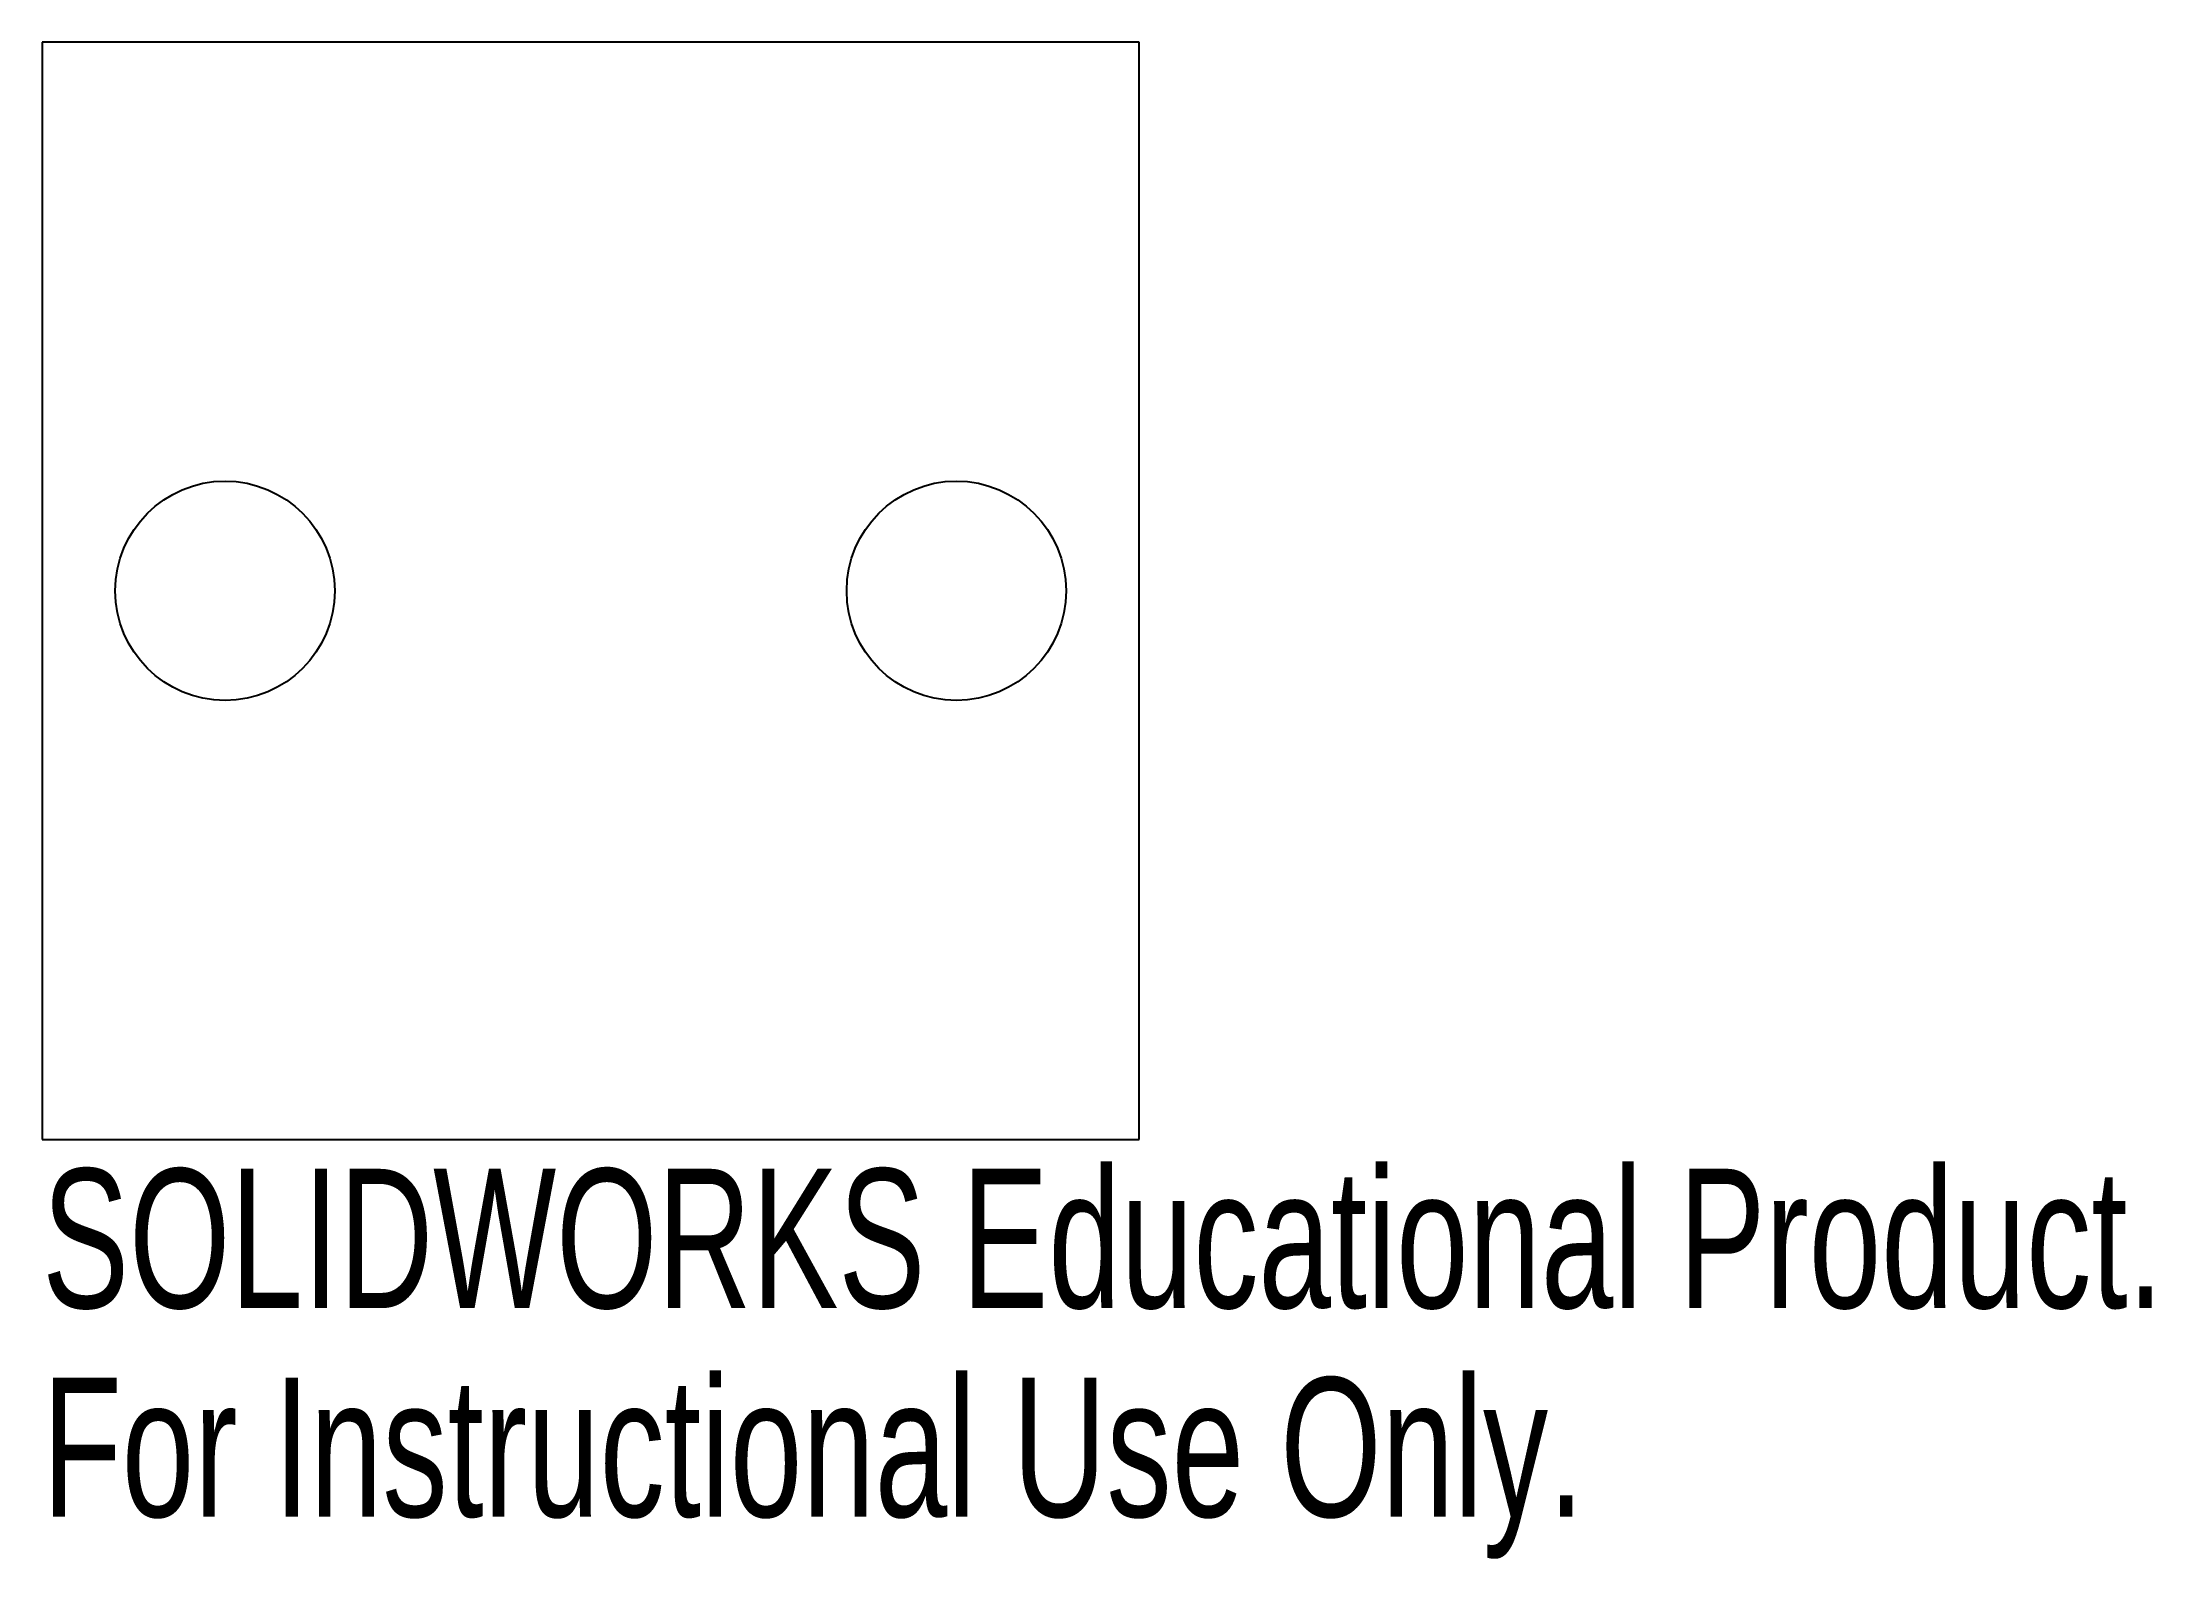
# Model space of a CAD drawing. Header units: inches. Extents: x -1.5 to 1.38, y -0.57 to 1.5.
import ezdxf

# ---------------------------------------------------------------- set-up
doc = ezdxf.new("R2010")
doc.units = ezdxf.units.IN
doc.header["$MEASUREMENT"] = 0
doc.styles.add('SLDTEXTSTYLE0', font='TXT', dxfattribs={"width": 0.7})

msp = doc.modelspace()

# ---------------------------------------------------------------- linework, layer by layer
at = {"color": 7, "linetype": 'Continuous', "lineweight": 25}
for p, q in [((0, 1.5), (-1.5, 1.5)), ((-1.5, 1.5), (-1.5, 0)), ((0, 0), (0, 1.5)), ((-1.5, 0), (0, 0))]:
    msp.add_line(p, q, dxfattribs=at)
for centre in [(-1.25, 0.75), (-0.25, 0.75)]:
    msp.add_circle(centre, 0.15, dxfattribs=at)

# ---------------------------------------------------------------- texts
at = {"color": 7, "linetype": 'Continuous', "char_height": 0.1903, "attachment_point": 1, "style": 'SLDTEXTSTYLE0'}
for s, insert in [('SOLIDWORKS Educational Product.', (-1.5, -0.0401)), ('For Instructional Use Only.', (-1.5, -0.3256))]:
    msp.add_mtext(s, dxfattribs=dict(at, insert=insert))

doc.saveas('drawing.dxf')
